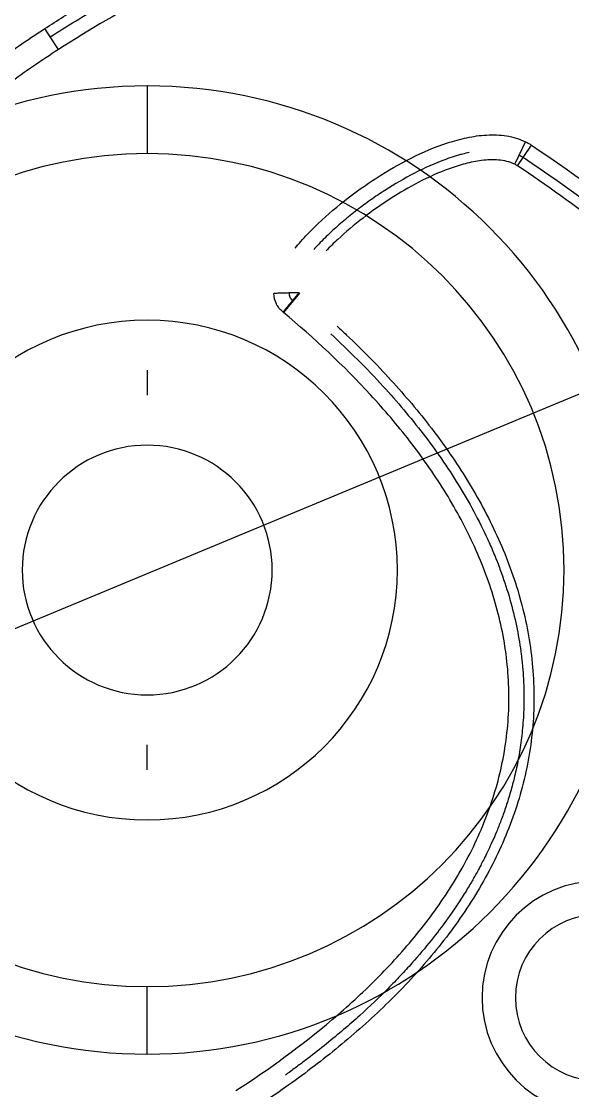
# Model space of a CAD drawing. Header units: millimetres. Extents: x 18 to 755, y 19 to 576.
# Drawn here: x 155.2 to 188.2, y 220.3 to 284.5 of the extents above; entities that cross this region are included whole.
import ezdxf

# ---------------------------------------------------------------- set-up
doc = ezdxf.new("R2010")
doc.units = ezdxf.units.MM
doc.layers.add('1', color=7, linetype='Continuous', true_color=0xffffff)

msp = doc.modelspace()

# ---------------------------------------------------------------- linework, layer by layer
at = {"layer": '1', "color": 7, "lineweight": -3}
for p, q in [((307.748, 311.649), (17.822, 191.071)), ((156.574, 284.042), (156.574, 284.042)), ((156.901, 283.539), (156.574, 284.042)), ((156.901, 283.539), (156.574, 284.042)), ((157.39, 282.783), (156.901, 283.539)), ((157.391, 282.784), (156.901, 283.539)), ((157.391, 282.784), (157.39, 282.783)), ((162.711, 280.593), (162.711, 276.538)), ((185.009, 276.436), (185.4, 277.247)), ((185.254, 276.296), (185.755, 277.044)), ((184.749, 275.895), (185.009, 276.436)), ((184.921, 275.797), (185.254, 276.296)), ((171.456, 267.695), (170.879, 267.005)), ((171.841, 268.156), (171.456, 267.695)), ((162.711, 263.537), (162.711, 262.032)), ((162.711, 239.538), (162.711, 241.043)), ((162.711, 222.482), (162.711, 226.538))]:
    msp.add_line(p, q, dxfattribs=at)
for centre, radius, start, end in [((162.711, 251.538), 136.863, 90, 270), ((162.711, 251.538), 136.863, 270, 90), ((162.711, 251.538), 129, 90, 270), ((162.711, 251.538), 129, 270, 90), ((162.711, 251.538), 95.586, 90, 270), ((162.711, 251.538), 95.586, 270, 90), ((162.711, 251.538), 94.686, 90, 270), ((162.711, 251.538), 94.686, 270, 90), ((162.711, 251.538), 94.086, 90, 270), ((162.711, 251.538), 94.086, 270, 90), ((162.711, 251.538), 80.914, 52.3649, 218.78955), ((162.711, 251.538), 80.314, 90, 218.78955), ((162.711, 251.538), 79.414, 90, 218.78955), ((162.711, 251.538), 80.914, 270, 38.78955), ((162.711, 251.538), 80.314, 270, 38.78955), ((162.711, 251.538), 79.414, 232.3649, 38.78955), ((162.711, 251.538), 29.056, 90, 270), ((162.711, 251.538), 29.056, 270, 90), ((162.711, 251.538), 25, 90, 270), ((162.711, 251.538), 25, 270, 90), ((162.711, 251.538), 15, 90, 270), ((162.711, 251.538), 15, 270, 90), ((162.711, 251.538), 7.494, 90, 270), ((162.711, 251.538), 7.494, 270, 90), ((189.791, 225.869), 7, 90, 270), ((189.791, 225.869), 5, 90, 270)]:
    msp.add_arc(centre, radius, start, end, dxfattribs=at)
for points, knots in [([(178.728, 292.72), (177.579, 292.33), (176.436, 291.925), (173.221, 290.733), (171.16, 289.906), (167.1, 288.125), (165.1, 287.171), (161.173, 285.103), (159.253, 283.992), (157.391, 282.784)], [0, 0, 0, 0, 0.154453, 0.154453, 0.436302, 0.436302, 0.718151, 0.718151, 1, 1, 1, 1]), ([(151.324, 236.897), (151.132, 237.075), (150.94, 237.254), (149.834, 238.301), (148.946, 239.2), (147.247, 241.06), (146.436, 242.022), (144.902, 244.024), (144.18, 245.063), (143.191, 246.673), (142.877, 247.219), (142.281, 248.331), (141.999, 248.898), (141.218, 250.613), (140.777, 251.781), (140.08, 254.173), (139.823, 255.396), (139.597, 257.281), (139.549, 257.912), (139.511, 259.165), (139.519, 259.788), (139.629, 261.651), (139.812, 262.882), (140.253, 264.714), (140.428, 265.325), (140.828, 266.523), (141.052, 267.111), (141.79, 268.842), (142.37, 269.955), (143.358, 271.568), (143.707, 272.098), (144.434, 273.129), (144.813, 273.633), (145.992, 275.111), (146.836, 276.054), (148.607, 277.855), (149.532, 278.712), (151.45, 280.354), (152.443, 281.139), (154.474, 282.638), (155.514, 283.354), (156.574, 284.042)], [0, 0, 0, 0, 0.013645, 0.013645, 0.079402, 0.079402, 0.145159, 0.145159, 0.210916, 0.210916, 0.243794, 0.243794, 0.276673, 0.276673, 0.34243, 0.34243, 0.408187, 0.408187, 0.441065, 0.441065, 0.473944, 0.473944, 0.539701, 0.539701, 0.572579, 0.572579, 0.605458, 0.605458, 0.671215, 0.671215, 0.704093, 0.704093, 0.736972, 0.736972, 0.802729, 0.802729, 0.868486, 0.868486, 0.934243, 0.934243, 1, 1, 1, 1]), ([(156.901, 283.539), (156.901, 283.539), (156.901, 283.539), (156.901, 283.539), (156.901, 283.539), (156.901, 283.539)], [0, 0, 0, 0, 0.500017, 0.500017, 1, 1, 1, 1]), ([(157.39, 282.783), (156.381, 282.129), (155.391, 281.448), (153.456, 280.024), (152.509, 279.28), (150.678, 277.724), (149.794, 276.912), (148.1, 275.209), (147.29, 274.316), (146.156, 272.917), (145.791, 272.44), (145.091, 271.464), (144.754, 270.964), (143.8, 269.436), (143.239, 268.386), (142.287, 266.21), (141.896, 265.086), (141.459, 263.335), (141.339, 262.74), (141.155, 261.546), (141.091, 260.949), (141.019, 259.752), (141.011, 259.152), (141.05, 257.952), (141.097, 257.349), (141.319, 255.556), (141.571, 254.39), (142.083, 252.677), (142.276, 252.112), (142.705, 250.994), (142.94, 250.44), (143.703, 248.802), (144.281, 247.75), (145.553, 245.711), (146.248, 244.724), (147.718, 242.826), (148.495, 241.913), (150.121, 240.144), (150.97, 239.289), (151.991, 238.325), (152.139, 238.187), (152.287, 238.05)], [0, 0, 0, 0, 0.065927, 0.065927, 0.131854, 0.131854, 0.197782, 0.197782, 0.263709, 0.263709, 0.296672, 0.296672, 0.329636, 0.329636, 0.395563, 0.395563, 0.46149, 0.46149, 0.494454, 0.494454, 0.527417, 0.527417, 0.560381, 0.560381, 0.593345, 0.593345, 0.659272, 0.659272, 0.692235, 0.692235, 0.725199, 0.725199, 0.791126, 0.791126, 0.857053, 0.857053, 0.922981, 0.922981, 0.988908, 0.988908, 1, 1, 1, 1]), ([(171.585, 270.858), (171.695, 270.995), (171.809, 271.13), (172.187, 271.56), (172.461, 271.847), (173.313, 272.684), (173.913, 273.206), (175.159, 274.19), (175.809, 274.654), (177.143, 275.513), (177.827, 275.909), (179.239, 276.617), (179.965, 276.931), (181.105, 277.302), (181.491, 277.408), (182.268, 277.571), (182.661, 277.628), (183.259, 277.662), (183.461, 277.664), (183.86, 277.647), (184.058, 277.628), (184.45, 277.566), (184.644, 277.523), (185.028, 277.407), (185.218, 277.335), (185.4, 277.247)], [0, 0, 0, 0, 0.033098, 0.033098, 0.107475, 0.107475, 0.256229, 0.256229, 0.404983, 0.404983, 0.553737, 0.553737, 0.702492, 0.702492, 0.776869, 0.776869, 0.851246, 0.851246, 0.888434, 0.888434, 0.925623, 0.925623, 0.962811, 0.962811, 1, 1, 1, 1]), ([(185.4, 277.247), (185.468, 277.214), (185.535, 277.178), (185.653, 277.11), (185.704, 277.078), (185.755, 277.044)], [0, 0, 0, 0, 0.557102, 0.557102, 1, 1, 1, 1]), ([(185.755, 277.044), (188.564, 275.166), (191.271, 273.163), (195.128, 269.906), (196.379, 268.778), (198.193, 267.008), (198.788, 266.405), (199.947, 265.178), (200.511, 264.554), (202.158, 262.646), (203.192, 261.326), (205.106, 258.572), (205.987, 257.138), (207.161, 254.876), (207.525, 254.108), (208.191, 252.548), (208.494, 251.753), (209.029, 250.141), (209.261, 249.325), (209.649, 247.671), (209.804, 246.835), (210.142, 244.328), (210.201, 242.648), (210.054, 240.536), (210.014, 240.111), (209.911, 239.269), (209.848, 238.851), (209.631, 237.605), (209.444, 236.786), (208.991, 235.17), (208.725, 234.373), (208.269, 233.194), (208.108, 232.803), (207.767, 232.027), (207.587, 231.641), (206.652, 229.744), (205.785, 228.309), (203.858, 225.57), (202.799, 224.266), (201.089, 222.393), (200.501, 221.784), (199.299, 220.603), (198.684, 220.029), (196.802, 218.35), (195.497, 217.291), (192.806, 215.268), (191.418, 214.304), (190.001, 213.385)], [0, 0, 0, 0, 0.125, 0.125, 0.1875, 0.1875, 0.21875, 0.21875, 0.25, 0.25, 0.3125, 0.3125, 0.375, 0.375, 0.40625, 0.40625, 0.4375, 0.4375, 0.46875, 0.46875, 0.5, 0.5, 0.5625, 0.5625, 0.578125, 0.578125, 0.59375, 0.59375, 0.625, 0.625, 0.65625, 0.65625, 0.671875, 0.671875, 0.6875, 0.6875, 0.75, 0.75, 0.8125, 0.8125, 0.84375, 0.84375, 0.875, 0.875, 0.9375, 0.9375, 1, 1, 1, 1]), ([(182.014, 276.598), (181.884, 276.57), (181.756, 276.539), (181.543, 276.484), (181.456, 276.46), (181.286, 276.411), (181.031, 276.334), (180.783, 276.249), (179.964, 275.952), (179.34, 275.668), (178.127, 275.041), (177.538, 274.697), (176.819, 274.234), (176.676, 274.14), (176.393, 273.948), (175.971, 273.657), (175.559, 273.352), (175.154, 273.04), (175.021, 272.934), (174.756, 272.72), (174.362, 272.395), (173.979, 272.056), (173.479, 271.589), (173.234, 271.349), (172.895, 270.992), (172.795, 270.885), (172.697, 270.776)], [0, 0, 0, 0, 0.03393, 0.03393, 0.057106, 0.057106, 0.080282, 0.126634, 0.126634, 0.312042, 0.312042, 0.497451, 0.497451, 0.543803, 0.543803, 0.590155, 0.682859, 0.682859, 0.729211, 0.729211, 0.775563, 0.868267, 0.868267, 0.960972, 0.960972, 1, 1, 1, 1]), ([(184.749, 275.895), (184.595, 275.969), (184.433, 276.025), (184.107, 276.106), (183.941, 276.131), (183.607, 276.16), (183.437, 276.164), (183.1, 276.153), (182.933, 276.139), (182.434, 276.077), (182.104, 276.01), (181.451, 275.84), (181.133, 275.738), (180.196, 275.398), (179.593, 275.124), (178.417, 274.516), (177.844, 274.181), (176.723, 273.459), (176.177, 273.072), (175.126, 272.26), (174.619, 271.832), (173.898, 271.159), (173.666, 270.933), (173.442, 270.698)], [0, 0, 0, 0, 0.038538, 0.038538, 0.077076, 0.077076, 0.115614, 0.115614, 0.154151, 0.154151, 0.231227, 0.231227, 0.308303, 0.308303, 0.462454, 0.462454, 0.616606, 0.616606, 0.770757, 0.770757, 0.924909, 0.924909, 1, 1, 1, 1]), ([(185.254, 276.296), (185.248, 276.3), (185.235, 276.309), (185.215, 276.322), (185.195, 276.334), (185.175, 276.346), (185.155, 276.358), (185.134, 276.37), (185.114, 276.382), (185.093, 276.393), (185.072, 276.404), (185.052, 276.415), (185.03, 276.426), (185.016, 276.433), (185.009, 276.436)], [0, 0, 0, 0, 0.083219, 0.166438, 0.249663, 0.332901, 0.416157, 0.499439, 0.582751, 0.666101, 0.749495, 0.832938, 0.916438, 1, 1, 1, 1]), ([(189.511, 214.14), (190.897, 215.039), (192.255, 215.981), (194.888, 217.957), (196.165, 218.992), (198.009, 220.63), (198.611, 221.191), (199.789, 222.344), (200.365, 222.937), (202.042, 224.765), (203.081, 226.038), (204.973, 228.712), (205.826, 230.113), (206.928, 232.336), (207.266, 233.098), (207.863, 234.635), (208.124, 235.415), (208.568, 236.995), (208.751, 237.796), (208.963, 239.015), (209.023, 239.424), (209.123, 240.248), (209.162, 240.663), (209.301, 242.729), (209.236, 244.372), (208.893, 246.823), (208.736, 247.641), (208.347, 249.256), (208.115, 250.052), (207.314, 252.413), (206.644, 253.938), (205.097, 256.875), (204.228, 258.272), (202.342, 260.956), (201.325, 262.242), (199.707, 264.103), (199.153, 264.712), (198.015, 265.908), (197.432, 266.496), (195.653, 268.222), (194.427, 269.323), (190.651, 272.502), (188.002, 274.46), (185.254, 276.296)], [0, 0, 0, 0, 0.0625, 0.0625, 0.125, 0.125, 0.15625, 0.15625, 0.1875, 0.1875, 0.25, 0.25, 0.3125, 0.3125, 0.34375, 0.34375, 0.375, 0.375, 0.40625, 0.40625, 0.421875, 0.421875, 0.4375, 0.4375, 0.5, 0.5, 0.53125, 0.53125, 0.5625, 0.5625, 0.625, 0.625, 0.6875, 0.6875, 0.75, 0.75, 0.78125, 0.78125, 0.8125, 0.8125, 0.875, 0.875, 1, 1, 1, 1]), ([(201.497, 261.022), (201.463, 261.064), (201.43, 261.107), (200.746, 261.979), (200.068, 262.787), (197.963, 265.15), (196.468, 266.641), (193.35, 269.482), (191.726, 270.831), (188.389, 273.402), (186.674, 274.625), (184.921, 275.797)], [0, 0, 0, 0, 0.007286, 0.007286, 0.149102, 0.149102, 0.432735, 0.432735, 0.716367, 0.716367, 1, 1, 1, 1]), ([(171.213, 268.168), (171.15, 268.166), (171.082, 268.164), (170.939, 268.16), (170.865, 268.158), (170.711, 268.153), (170.632, 268.15), (170.473, 268.146), (170.392, 268.143), (170.313, 268.141)], [0, 0, 0, 0, 0.25, 0.25, 0.5, 0.5, 0.75, 0.75, 1, 1, 1, 1]), ([(170.859, 267.021), (170.775, 267.089), (170.696, 267.163), (170.561, 267.329), (170.503, 267.421), (170.365, 267.709), (170.32, 267.925), (170.313, 268.141)], [0, 0, 0, 0, 0.25, 0.25, 0.5, 0.5, 1, 1, 1, 1]), ([(171.422, 267.723), (171.383, 267.674), (171.34, 267.621), (171.251, 267.51), (171.204, 267.451), (171.108, 267.331), (171.058, 267.27), (170.959, 267.145), (170.909, 267.083), (170.859, 267.021)], [0, 0, 0, 0, 0.25, 0.25, 0.5, 0.5, 0.75, 0.75, 1, 1, 1, 1]), ([(171.813, 268.179), (171.747, 268.178), (171.682, 268.177), (171.555, 268.174), (171.491, 268.173), (171.37, 268.171), (171.313, 268.17), (171.243, 268.169), (171.228, 268.168), (171.213, 268.168)], [0, 0, 0, 0, 0.304632, 0.304632, 0.609265, 0.609265, 0.913897, 0.913897, 1, 1, 1, 1]), ([(171.213, 268.168), (171.213, 268.164), (171.214, 268.155), (171.214, 268.142), (171.215, 268.128), (171.217, 268.115), (171.218, 268.103), (171.22, 268.09), (171.222, 268.077), (171.224, 268.065), (171.226, 268.052), (171.228, 268.04), (171.231, 268.028), (171.233, 268.016), (171.236, 268.005), (171.239, 267.993), (171.243, 267.982), (171.246, 267.971), (171.25, 267.961), (171.253, 267.95), (171.257, 267.94), (171.261, 267.93), (171.267, 267.918), (171.274, 267.903), (171.283, 267.886), (171.293, 267.868), (171.304, 267.851), (171.316, 267.834), (171.328, 267.817), (171.342, 267.8), (171.357, 267.784), (171.372, 267.768), (171.388, 267.753), (171.405, 267.738), (171.417, 267.728), (171.422, 267.723)], [0, 0, 0, 0, 0.026264, 0.052347, 0.078245, 0.103951, 0.129456, 0.154751, 0.179825, 0.204666, 0.229263, 0.253601, 0.27766, 0.301426, 0.324885, 0.348025, 0.370837, 0.393308, 0.415429, 0.437191, 0.458585, 0.479603, 0.500237, 0.537803, 0.576331, 0.615767, 0.65605, 0.697114, 0.738884, 0.78128, 0.82422, 0.867639, 0.911435, 0.95552, 1, 1, 1, 1]), ([(171.813, 268.179), (171.779, 268.139), (171.744, 268.099), (171.676, 268.019), (171.641, 267.98), (171.575, 267.902), (171.542, 267.863), (171.48, 267.791), (171.45, 267.756), (171.423, 267.723)], [0, 0, 0, 0, 0.25, 0.25, 0.5, 0.5, 0.75, 0.75, 1, 1, 1, 1]), ([(168.031, 220.292), (170.047, 221.599), (171.983, 223.008), (174.721, 225.332), (175.607, 226.143), (177.304, 227.847), (178.109, 228.733), (179.617, 230.589), (180.32, 231.558), (181.279, 233.089), (181.582, 233.609), (182.144, 234.663), (182.404, 235.198), (183.12, 236.827), (183.511, 237.947), (183.949, 239.682), (184.071, 240.271), (184.259, 241.466), (184.325, 242.066), (184.401, 243.268), (184.411, 243.871), (184.375, 245.08), (184.329, 245.682), (184.112, 247.466), (183.863, 248.634), (183.182, 250.931), (182.746, 252.064), (181.986, 253.701), (181.714, 254.238), (181.138, 255.296), (180.833, 255.817), (179.877, 257.352), (179.185, 258.335), (177.713, 260.238), (176.931, 261.158), (174.487, 263.817), (172.729, 265.459), (170.879, 267.005)], [0, 0, 0, 0, 0.125, 0.125, 0.1875, 0.1875, 0.25, 0.25, 0.3125, 0.3125, 0.34375, 0.34375, 0.375, 0.375, 0.4375, 0.4375, 0.46875, 0.46875, 0.5, 0.5, 0.53125, 0.53125, 0.5625, 0.5625, 0.625, 0.625, 0.6875, 0.6875, 0.71875, 0.71875, 0.75, 0.75, 0.8125, 0.8125, 0.875, 0.875, 1, 1, 1, 1]), ([(170.879, 267.005), (170.876, 267.008), (170.872, 267.011), (170.866, 267.016), (170.862, 267.019), (170.859, 267.021)], [0, 0, 0, 0, 0.521262, 0.521262, 1, 1, 1, 1]), ([(174.098, 266.178), (174.29, 266), (174.481, 265.822), (175.588, 264.774), (176.476, 263.875), (178.174, 262.015), (178.986, 261.053), (180.52, 259.051), (181.241, 258.012), (182.23, 256.402), (182.545, 255.856), (183.141, 254.744), (183.422, 254.177), (184.204, 252.462), (184.644, 251.294), (185.342, 248.903), (185.599, 247.679), (185.825, 245.794), (185.873, 245.163), (185.911, 243.911), (185.903, 243.287), (185.793, 241.424), (185.609, 240.193), (185.169, 238.361), (184.993, 237.75), (184.594, 236.552), (184.37, 235.965), (183.632, 234.233), (183.051, 233.121), (182.064, 231.507), (181.715, 230.977), (180.987, 229.946), (180.608, 229.442), (179.43, 227.964), (178.586, 227.021), (176.815, 225.22), (175.889, 224.363), (173.971, 222.721), (172.979, 221.937), (170.948, 220.437), (169.908, 219.721), (168.848, 219.033)], [0, 0, 0, 0, 0.013645, 0.013645, 0.079402, 0.079402, 0.145159, 0.145159, 0.210916, 0.210916, 0.243794, 0.243794, 0.276673, 0.276673, 0.34243, 0.34243, 0.408187, 0.408187, 0.441065, 0.441065, 0.473944, 0.473944, 0.539701, 0.539701, 0.572579, 0.572579, 0.605458, 0.605458, 0.671215, 0.671215, 0.704093, 0.704093, 0.736972, 0.736972, 0.802729, 0.802729, 0.868486, 0.868486, 0.934243, 0.934243, 1, 1, 1, 1]), ([(173.713, 265.717), (174.809, 264.706), (175.865, 263.653), (177.703, 261.642), (178.502, 260.697), (180.01, 258.732), (180.719, 257.714), (181.689, 256.139), (181.998, 255.605), (182.582, 254.519), (182.858, 253.966), (183.241, 253.13), (183.364, 252.849), (183.511, 252.498), (183.547, 252.41), (183.585, 252.317), (183.594, 252.294), (183.597, 252.288), (183.597, 252.286), (183.597, 252.286), (183.597, 252.286), (183.598, 252.286), (183.598, 252.284), (183.6, 252.278), (183.61, 252.256), (183.646, 252.164), (183.791, 251.8), (184.122, 250.906), (184.374, 250.097), (184.666, 249.034), (184.789, 248.51), (184.994, 247.479), (185.076, 246.972), (185.155, 246.349), (185.169, 246.225), (185.196, 245.978), (185.208, 245.855), (185.241, 245.49), (185.258, 245.25), (185.277, 244.896), (185.283, 244.779), (185.292, 244.547), (185.295, 244.432), (185.302, 244.09), (185.303, 243.866), (185.295, 243.204), (185.276, 242.777), (185.214, 241.954), (185.128, 241.16), (185.007, 240.423), (184.905, 239.891), (184.869, 239.718), (184.795, 239.377), (184.756, 239.211), (184.637, 238.721), (184.552, 238.408), (184.378, 237.812), (184.288, 237.528), (184.107, 236.992), (184.015, 236.74), (183.835, 236.263), (183.746, 236.04), (183.572, 235.62), (183.487, 235.424), (183.324, 235.06), (183.168, 234.723), (182.959, 234.295), (182.779, 233.944), (182.633, 233.668), (182.523, 233.465), (182.475, 233.378), (182.449, 233.332), (182.44, 233.316), (182.434, 233.304), (182.433, 233.301), (182.432, 233.301), (182.432, 233.301), (182.432, 233.301), (182.432, 233.301), (182.432, 233.3), (182.431, 233.299), (182.428, 233.294), (182.418, 233.275), (182.372, 233.193), (182.319, 233.099), (182.174, 232.847), (182.054, 232.641), (181.832, 232.277), (181.751, 232.147), (181.575, 231.868), (181.48, 231.72), (181.273, 231.407), (181.162, 231.242), (180.924, 230.896), (180.797, 230.715), (180.389, 230.151), (180.082, 229.744), (179.39, 228.877), (179.004, 228.417), (178.36, 227.692), (178.134, 227.444), (177.661, 226.939), (177.412, 226.682), (176.633, 225.895), (176.067, 225.354), (175.144, 224.521), (174.824, 224.24), (174.158, 223.671), (173.812, 223.384), (173.094, 222.805), (172.723, 222.513), (172.146, 222.072), (171.95, 221.924), (171.553, 221.629), (171.351, 221.481), (171.097, 221.298), (171.049, 221.263), (171.001, 221.228)], [0, 0, 0, 0, 0.081299, 0.081299, 0.149204, 0.149204, 0.217109, 0.217109, 0.251061, 0.251061, 0.285013, 0.285013, 0.30199, 0.30199, 0.306234, 0.307295, 0.30756, 0.307626, 0.307643, 0.307647, 0.307647, 0.307651, 0.307659, 0.307693, 0.307825, 0.308356, 0.310478, 0.318966, 0.335942, 0.335942, 0.352918, 0.352918, 0.369894, 0.369894, 0.374138, 0.374138, 0.378383, 0.378383, 0.386871, 0.386871, 0.391115, 0.391115, 0.395359, 0.395359, 0.403847, 0.403847, 0.420823, 0.420823, 0.437799, 0.454775, 0.454775, 0.463264, 0.463264, 0.471752, 0.471752, 0.488728, 0.488728, 0.505704, 0.505704, 0.52268, 0.52268, 0.539656, 0.539656, 0.556633, 0.556633, 0.573609, 0.590585, 0.607561, 0.624537, 0.641514, 0.65849, 0.65849, 0.666978, 0.6691, 0.66963, 0.669763, 0.669796, 0.669813, 0.669813, 0.669829, 0.669896, 0.670161, 0.671222, 0.675466, 0.692442, 0.692442, 0.726395, 0.726395, 0.743371, 0.743371, 0.760347, 0.760347, 0.777323, 0.777323, 0.794299, 0.794299, 0.828252, 0.828252, 0.862204, 0.862204, 0.87918, 0.87918, 0.896157, 0.896157, 0.930109, 0.930109, 0.947085, 0.947085, 0.964061, 0.964061, 0.981038, 0.981038, 0.989526, 0.989526, 0.998014, 0.998014, 1, 1, 1, 1])]:
    msp.add_open_spline(points, degree=3, knots=knots, dxfattribs=at)
for points in [[(156.574, 284.042), (157.318, 284.525), (158.071, 284.992), (158.832, 285.445)], [(156.901, 283.539), (157.904, 284.189), (158.923, 284.812), (159.956, 285.409)], [(184.921, 275.797), (184.866, 275.834), (184.808, 275.867), (184.749, 275.895)], [(171.423, 267.723), (171.434, 267.714), (171.445, 267.705), (171.456, 267.695)], [(171.813, 268.179), (171.823, 268.171), (171.832, 268.164), (171.841, 268.156)]]:
    msp.add_open_spline(points, degree=3, dxfattribs=at)

doc.saveas('drawing.dxf')
